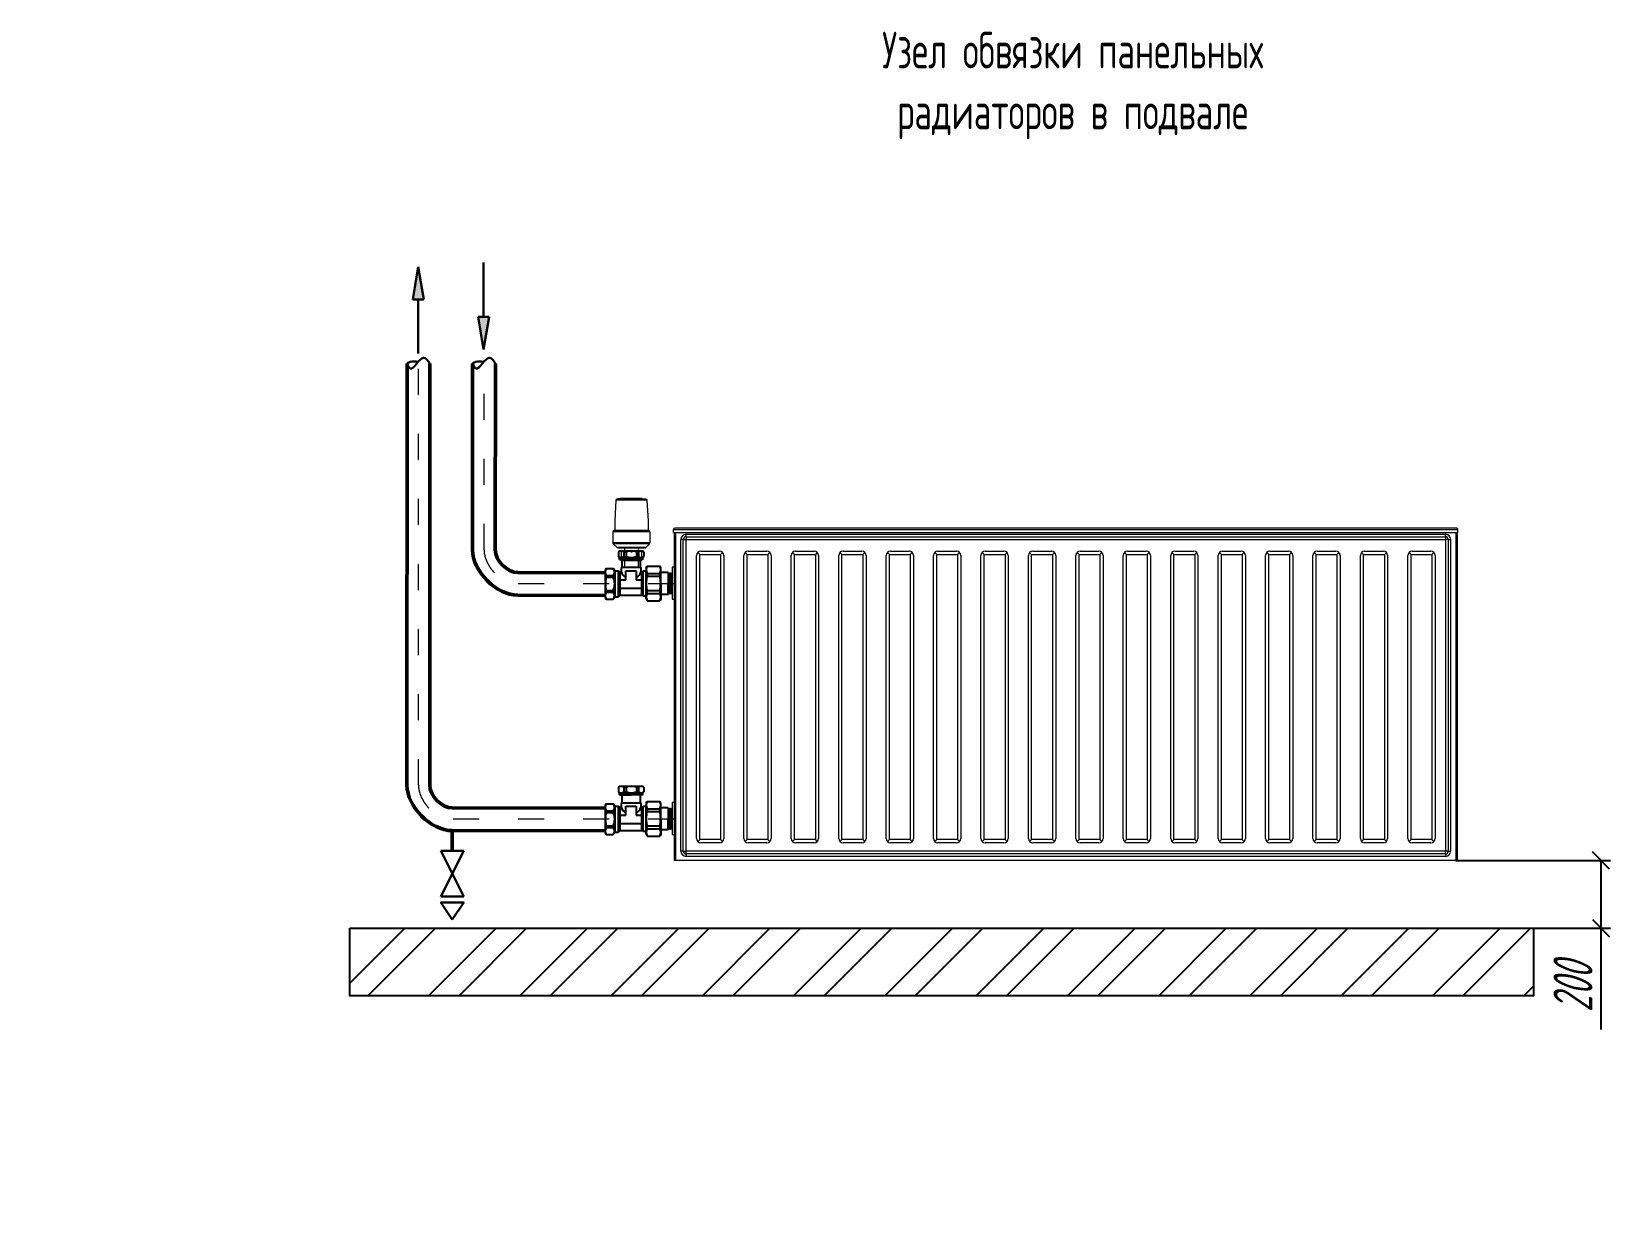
# Model space of a CAD drawing. Header units: millimetres. Extents: x -3929 to 624051, y 52832 to 514950.
# Drawn here: x 53028 to 64681, y 70353 to 79085 of the extents above; entities that cross this region are included whole.
import ezdxf

# ---------------------------------------------------------------- set-up
doc = ezdxf.new("R2010")
doc.units = ezdxf.units.MM
for name, pattern in [('ACAD_ISO03W100', [30, 12, -18]), ('K5LT32771', [0]), ('K5LT_THIN', [0])]:
    doc.linetypes.add(name, pattern=pattern)
for name, color, linetype in [('ECKCEN', 7, 'Continuous'), ('выноски2', 1, 'Continuous'), ('Отопление', 30, 'Continuous'), ('ПРИБОРЫ', 3, 'Continuous')]:
    doc.layers.add(name, color=color, linetype=linetype)
doc.layers.add('RC_A-WALL-PATT_GazBeton', color=252, linetype='Continuous', lineweight=9)
doc.styles.add('РАЗМЕРНЫЙ', font='simplex.shx', dxfattribs={"width": 0.6, "oblique": 15})
doc.styles.add('СТИЛЬ', font='simplex.shx', dxfattribs={"width": 0.65})
doc.dimstyles.new('Рабочий', dxfattribs={"dimscale": 700, "dimtxt": 0.41, "dimasz": 0.18, "dimexe": 0.1, "dimexo": 0, "dimgap": 0.09, "dimtad": 1, "dimdec": 0, "dimzin": 0, "dimdsep": 46, "dimtxsty": 'РАЗМЕРНЫЙ', "dimblk": 'OBLIQUE', "dimcen": 0.09, "dimclrd": 256, "dimclre": 256, "dimclrt": 256, "dimaunit": 1, "dimadec": 0, "dimazin": 0, "dimtfac": 1, "dimtdec": 0, "dimtofl": 0, "dimtmove": 0, "dimatfit": 2, "dimfxl": 1, "dimtolj": 1, "dimtzin": 0, "dimarcsym": 0})

# ---------------------------------------------------------------- blocks, each defined once
blk = doc.blocks.new('_Oblique')
at = {"color": 0, "linetype": 'ByBlock', "lineweight": -2}
blk.add_line((-0.5, -0.5), (0.5, 0.5), dxfattribs=at)
blk = doc.blocks.new('*D2984')
at = {"layer": 'Defpoints', "color": 0, "lineweight": 40, "transparency": 16777216}
for p in [(63541, 72966), (63541, 72466), (64611, 72466)]:
    blk.add_point(p, dxfattribs=at)
at = {"layer": 'ПРИБОРЫ', "color": 7, "lineweight": -2, "transparency": 16777216}
for p, q in [((63541, 72966), (64681, 72966)), ((64611, 72966), (64611, 72466)), ((63541, 72466), (64681, 72466)), ((64611, 72466), (64611, 71717))]:
    blk.add_line(p, q, dxfattribs=at)
at = {"layer": 'ПРИБОРЫ', "color": 7, "lineweight": -2, "transparency": 16777216, "xscale": 126, "yscale": 126, "zscale": 126}
for p, rotation in [((64611, 72966), 90), ((64611, 72466), 270)]:
    blk.add_blockref('_Oblique', p, dxfattribs=dict(at, rotation=rotation))
at = {"layer": 'ПРИБОРЫ', "color": 7, "transparency": 16777216, "insert": (64405, 72029), "char_height": 287, "attachment_point": 5, "rotation": 90, "style": 'РАЗМЕРНЫЙ'}
blk.add_mtext('\\A1;200', dxfattribs=at)
blk = doc.blocks.new('Стрелка')
at = {"linetype": 'ByBlock', "lineweight": -2}
blk.add_hatch(color=0, dxfattribs=at).paths.add_polyline_path([(-50, -300), (50, -300), (0, 0)])
at = {"color": 0, "linetype": 'ByBlock', "lineweight": -2}
for p, q in [((0, 0), (-50, -300)), ((50, -300), (0, 0)), ((-50, -300), (50, -300)), ((0, -300), (0, -800))]:
    blk.add_line(p, q, dxfattribs=at)
blk = doc.blocks.new('ТерГ')
at = {"color": 0, "linetype": 'Continuous', "lineweight": 0}
for p, q in [((35, -23.3), (36.4, -22.7)), ((36.4, -77.3), (36.4, -22.7)), ((52.5, -22.7), (36.4, -22.7)), ((52.5, -77.3), (52.5, -22.7)), ((53.5, -23.2), (52.5, -22.7)), ((53.5, -76.8), (53.5, -23.2)), ((54.7, -24.4), (53.5, -23.2)), ((10, -40), (0, -40)), ((10, -35.5), (10.7, -34.7)), ((10, -64.5), (10, -35.5)), ((23.1, -34.7), (12.2, -34.7)), ((24.5, -65.3), (24.5, -34.7)), ((28.8, -40), (24.5, -40)), ((28.8, -30.3), (29.4, -28.9)), ((28.8, -69.7), (28.8, -30.3)), ((29.4, -28.9), (35, -23.3)), ((29.4, -71.1), (29.4, -28.9)), ((35, -76.7), (35, -23.3)), ((54.7, -75.6), (54.7, -24.4)), ((54.8, -24.5), (54.7, -24.4)), ((54.8, -75.5), (54.8, -24.5)), ((68.8, -25.5), (54.8, -25.5)), ((99.3, -27), (68.8, -25.5)), ((99.3, -73), (99.3, -27)), ((100.7, -28.2), (99.3, -27)), ((100.7, -71.8), (100.7, -28.2)), ((101.8, -34), (100.7, -28.2)), ((101.8, -66), (101.8, -34)), ((10, -60), (0, -60)), ((10, -64.5), (10.7, -65.3)), ((12.2, -65.3), (23.1, -65.3)), ((28.8, -60), (24.5, -60)), ((28.8, -69.7), (29.4, -71.1)), ((101.8, -66), (100.7, -71.8)), ((29.4, -71.1), (35, -76.7)), ((35, -76.7), (36.4, -77.3)), ((52.5, -77.3), (36.4, -77.3)), ((53.5, -76.8), (52.5, -77.3)), ((54.7, -75.6), (53.5, -76.8)), ((54.8, -75.5), (54.7, -75.6)), ((68.8, -74.5), (54.8, -74.5)), ((99.3, -73), (68.8, -74.5)), ((100.7, -71.8), (99.3, -73))]:
    blk.add_line(p, q, dxfattribs=at)
for points, knots in [([(12.2, -34.7), (12, -34.7), (11.8, -34.7), (11.4, -34.7), (11.3, -34.7), (10.9, -34.7), (10.7, -34.7), (10.7, -34.7)], [0.01186206, 0.01186206, 0.01186206, 0.01186206, 0.013820214, 0.013820214, 0.015778368, 0.015778368, 0.019694675, 0.019694675, 0.019694675, 0.019694675]), ([(12.2, -49), (11.8, -47.9), (11.4, -46.8), (10.9, -44.6), (10.7, -43.5), (10.7, -42.1), (10.7, -41.8), (10.8, -41.2), (10.8, -40.9), (10.9, -40.1), (11, -39.5), (11.4, -37.8), (11.8, -36.8), (12.2, -35.7)], [0.00000024, 0.00000024, 0.00000024, 0.00000024, 0.00390898, 0.00390898, 0.00781772, 0.00781772, 0.0087949, 0.0087949, 0.00977209, 0.00977209, 0.01172646, 0.01172646, 0.01563519, 0.01563519, 0.01563519, 0.01563519]), ([(12.2, -34.7), (12.3, -34.7), (12.3, -34.7), (12.4, -34.8), (12.4, -34.9), (12.4, -35), (12.4, -35.1), (12.3, -35.4), (12.3, -35.5), (12.2, -35.7)], [0.000000211, 0.000000211, 0.000000211, 0.000000211, 0.000533225, 0.000533225, 0.001066239, 0.001066239, 0.001599253, 0.001599253, 0.002132267, 0.002132267, 0.002132267, 0.002132267]), ([(23.1, -35.7), (23, -35.5), (23, -35.4), (22.9, -35.1), (22.9, -35), (22.9, -34.9), (22.9, -34.8), (23, -34.7), (23, -34.7), (23.1, -34.7)], [0, 0, 0, 0, 0.00053894, 0.00053894, 0.00107788, 0.00107788, 0.00161682, 0.00161682, 0.002155761, 0.002155761, 0.002155761, 0.002155761]), ([(24.5, -39.1), (24.3, -38.5), (24.1, -37.9), (23.7, -36.8), (23.4, -36.2), (23.1, -35.7)], [0.028293495, 0.028293495, 0.028293495, 0.028293495, 0.030391742, 0.030391742, 0.032489988, 0.032489988, 0.032489988, 0.032489988]), ([(23.1, -49), (23.4, -48.4), (23.7, -47.9), (24.1, -46.7), (24.3, -46.2), (24.5, -45.6)], [0.016586525, 0.016586525, 0.016586525, 0.016586525, 0.018684059, 0.018684059, 0.020781593, 0.020781593, 0.020781593, 0.020781593]), ([(12.2, -64.3), (11.8, -63.2), (11.4, -62.2), (10.9, -59.9), (10.7, -58.8), (10.7, -57.4), (10.7, -57.1), (10.8, -56.5), (10.8, -56.2), (10.9, -55.4), (11, -54.8), (11.4, -53.2), (11.8, -52.1), (12.2, -51)], [0.00000024, 0.00000024, 0.00000024, 0.00000024, 0.00390898, 0.00390898, 0.00781772, 0.00781772, 0.0087949, 0.0087949, 0.00977209, 0.00977209, 0.01172646, 0.01172646, 0.01563519, 0.01563519, 0.01563519, 0.01563519]), ([(10.7, -65.3), (10.7, -65.3), (10.9, -65.3), (11.3, -65.3), (11.4, -65.3), (11.8, -65.3), (12, -65.3), (12.2, -65.3)], [0.036943231, 0.036943231, 0.036943231, 0.036943231, 0.040838182, 0.040838182, 0.042785658, 0.042785658, 0.044733133, 0.044733133, 0.044733133, 0.044733133]), ([(12.2, -49), (12.3, -49.1), (12.3, -49.3), (12.4, -49.6), (12.4, -49.8), (12.4, -50.2), (12.4, -50.4), (12.3, -50.7), (12.3, -50.9), (12.2, -51)], [0.000000243, 0.000000243, 0.000000243, 0.000000243, 0.000533257, 0.000533257, 0.001066271, 0.001066271, 0.001599284, 0.001599284, 0.002132298, 0.002132298, 0.002132298, 0.002132298]), ([(12.2, -64.3), (12.3, -64.5), (12.3, -64.6), (12.4, -64.9), (12.4, -65), (12.4, -65.1), (12.4, -65.2), (12.3, -65.3), (12.3, -65.3), (12.2, -65.3)], [0.000000421, 0.000000421, 0.000000421, 0.000000421, 0.000533436, 0.000533436, 0.00106645, 0.00106645, 0.001599464, 0.001599464, 0.002132478, 0.002132478, 0.002132478, 0.002132478]), ([(23.1, -51), (23, -50.9), (23, -50.7), (22.9, -50.4), (22.9, -50.2), (22.9, -49.8), (22.9, -49.6), (23, -49.3), (23, -49.1), (23.1, -49)], [0, 0, 0, 0, 0.00053894, 0.00053894, 0.00107788, 0.00107788, 0.00161682, 0.00161682, 0.002155761, 0.002155761, 0.002155761, 0.002155761]), ([(23.1, -65.3), (23, -65.3), (23, -65.3), (22.9, -65.2), (22.9, -65.1), (22.9, -65), (22.9, -64.9), (23, -64.6), (23, -64.5), (23.1, -64.3)], [0, 0, 0, 0, 0.00053894, 0.00053894, 0.00107788, 0.00107788, 0.00161682, 0.00161682, 0.002155761, 0.002155761, 0.002155761, 0.002155761]), ([(24.5, -54.4), (24.3, -53.8), (24.1, -53.3), (23.7, -52.1), (23.4, -51.6), (23.1, -51)], [0.028293495, 0.028293495, 0.028293495, 0.028293495, 0.030391742, 0.030391742, 0.032489988, 0.032489988, 0.032489988, 0.032489988]), ([(23.1, -64.3), (23.4, -63.8), (23.7, -63.2), (24.1, -62.1), (24.3, -61.5), (24.5, -60.9)], [0.016586525, 0.016586525, 0.016586525, 0.016586525, 0.018684059, 0.018684059, 0.020781593, 0.020781593, 0.020781593, 0.020781593]), ([(24.5, -65.3), (24.4, -65.3), (24.3, -65.3), (24.1, -65.3), (24, -65.3), (23.7, -65.3), (23.4, -65.3), (23.1, -65.3)], [0.026106184, 0.026106184, 0.026106184, 0.026106184, 0.027154617, 0.027154617, 0.028203049, 0.028203049, 0.030299915, 0.030299915, 0.030299915, 0.030299915])]:
    blk.add_open_spline(points, degree=3, knots=knots, dxfattribs=at)
blk.add_open_spline([(23.1, -34.7), (23.7, -34.7), (24.2, -34.7), (24.5, -34.7)], degree=3, dxfattribs=at)

msp = doc.modelspace()

# ---------------------------------------------------------------- hatches: boundary and pattern name
at = {"layer": 'RC_A-WALL-PATT_GazBeton', "lineweight": 25, "ltscale": 10}
h = msp.add_hatch(dxfattribs=at)
h.set_pattern_fill('ANSI32', scale=50)
h.set_pattern_definition([(45, (149912.17, 296583.27), (-336.7596, 336.7596), []), (45, (150136.7, 296583.27), (-336.7596, 336.7596), [])])
h.paths.add_polyline_path([(64112.613, 72466.066), (55377.586, 72466.066), (55377.586, 71967.195), (64112.613, 71967.195)])

# ---------------------------------------------------------------- linework, layer by layer
at = {"color": 7, "linetype": 'K5LT32771', "lineweight": 0}
for p, q in [((57765.835, 75386.066), (57765.835, 75410.066)), ((57765.835, 75410.066), (63555.835, 75410.066)), ((63546.835, 75419.066), (57774.835, 75419.066)), ((63555.835, 75386.066), (63555.835, 75410.066)), ((57765.835, 75386.066), (63555.835, 75386.066)), ((57771.835, 75386.066), (57771.835, 72966.066)), ((57780.835, 75386.066), (57780.835, 72966.066)), ((57819.835, 73035.066), (57819.835, 75335.066)), ((57837.835, 75335.066), (57819.835, 75335.066)), ((57837.835, 73035.066), (57837.835, 75335.066)), ((57837.835, 75335.066), (57858.835, 75335.066)), ((57858.835, 75356.066), (57858.835, 75374.066)), ((57858.835, 75374.066), (63462.835, 75374.066)), ((57858.835, 75356.066), (63462.835, 75356.066)), ((57858.835, 75356.066), (57858.835, 75335.066)), ((57858.835, 73035.066), (57858.835, 75335.066)), ((57858.835, 75335.066), (63462.835, 75335.066)), ((63462.835, 75356.066), (63462.835, 75374.066)), ((63462.835, 75356.066), (63462.835, 75335.066)), ((63483.835, 75335.066), (63462.835, 75335.066)), ((63462.835, 75335.066), (63462.835, 73035.066)), ((63483.835, 75335.066), (63483.835, 73035.066)), ((63483.835, 75335.066), (63501.835, 75335.066)), ((63501.835, 75335.066), (63501.835, 73035.066)), ((63540.835, 75386.066), (63540.835, 72966.066)), ((63549.835, 75386.066), (63549.835, 72966.066)), ((57780.835, 72966.066), (57771.835, 72966.066)), ((63540.835, 72966.066), (57780.835, 72966.066)), ((57837.835, 73035.066), (57819.835, 73035.066)), ((57837.835, 73035.066), (57858.835, 73035.066)), ((63462.835, 73035.066), (57858.835, 73035.066)), ((57858.835, 73014.066), (57858.835, 73035.066)), ((63462.835, 73014.066), (57858.835, 73014.066)), ((57858.835, 73014.066), (57858.835, 72996.066)), ((63462.835, 72996.066), (57858.835, 72996.066)), ((63483.835, 73035.066), (63462.835, 73035.066)), ((63462.835, 73014.066), (63462.835, 73035.066)), ((63462.835, 73014.066), (63462.835, 72996.066)), ((63483.835, 73035.066), (63501.835, 73035.066)), ((63549.835, 72966.066), (63540.835, 72966.066))]:
    msp.add_line(p, q, dxfattribs=at)
at = {"color": 7, "lineweight": 25}
for p, q in [((57368.654, 75200.135), (57359.525, 75210.643)), ((57359.76, 75244.085), (57359.76, 75210.177)), ((57359.842, 75210.588), (57360.6, 75210.588)), ((57360.262, 75244.524), (57367.628, 75252.174)), ((57367.313, 75252.201), (57539.054, 75252.201)), ((57367.945, 75187.118), (57454.228, 75187.118)), ((57368.729, 75187.118), (57368.729, 75200.447)), ((57368.729, 75200.447), (57537.627, 75200.447)), ((57536.437, 75187.118), (57368.729, 75187.118)), ((57384.084, 75186.995), (57384.084, 75130.123)), ((57399.304, 75210.588), (57418.012, 75210.588)), ((57399.989, 75244.536), (57399.989, 75211.259)), ((57399.989, 75244.1), (57418.416, 75244.1)), ((57417.867, 75244.1), (57417.867, 75210.643)), ((57492.345, 75210.588), (57508.495, 75210.588)), ((57492.466, 75244.1), (57508.552, 75244.1)), ((57492.466, 75244.1), (57492.466, 75210.643)), ((57508.495, 75243.92), (57508.495, 75210.588)), ((57521.683, 75130.123), (57521.683, 75186.519)), ((57536.299, 75200.383), (57546.648, 75210.535)), ((57536.675, 75200.135), (57536.675, 75186.571)), ((57546.414, 75244.524), (57539.048, 75252.174)), ((57546.719, 75244.153), (57546.719, 75210.461)), ((57546.719, 75210.588), (57546.742, 75210.588)), ((57269.416, 75120.418), (57262.71, 75108.802)), ((57262.71, 75108.802), (57262.71, 74907.458)), ((57269.416, 75120.418), (57320.79, 75120.418)), ((57269.416, 75070.446), (57320.79, 75070.446)), ((57269.416, 75070.446), (57320.79, 75070.446)), ((57269.416, 75070.446), (57269.416, 75057.867)), ((57269.416, 75057.867), (57320.79, 75057.867)), ((57269.416, 75057.867), (57320.79, 75057.867)), ((57336.278, 75104.93), (57320.79, 75120.418)), ((57320.79, 75070.446), (57320.79, 75057.867)), ((57336.278, 74911.33), (57336.278, 75104.93)), ((57336.278, 75104.93), (57359.512, 75104.93)), ((57336.278, 75104.93), (57359.512, 75104.93)), ((57359.512, 74911.33), (57359.512, 75104.93)), ((57378.868, 75095.909), (57368.585, 75095.909)), ((57370.031, 75095.442), (57370.031, 74925.35)), ((57378.868, 75129.79), (57378.868, 75095.909)), ((57379.322, 75130.123), (57526.206, 75130.123)), ((57413.336, 75038.965), (57413.336, 75103.306)), ((57413.336, 75103.306), (57491.431, 75103.306)), ((57491.431, 75103.306), (57491.431, 75038.492)), ((57526.134, 75129.701), (57526.134, 75095.827)), ((57533.357, 75095.909), (57526.134, 75095.909)), ((57531.42, 74925.35), (57531.42, 75095.909)), ((57541.129, 75103.427), (57561.481, 75103.427)), ((57541.129, 74917.379), (57541.129, 75103.268)), ((57561.481, 75103.427), (57561.481, 74917.379)), ((57563.201, 75125.706), (57571.026, 75139.258)), ((57563.201, 75125.706), (57563.201, 75011.482)), ((57571.026, 75139.258), (57664.911, 75139.258)), ((57571.026, 75085.464), (57664.911, 75085.464)), ((57571.026, 75085.464), (57571.026, 75064.714)), ((57571.026, 75064.714), (57664.911, 75064.714)), ((57671.617, 75127.642), (57664.911, 75139.258)), ((57664.911, 75064.714), (57664.911, 75085.464)), ((57671.617, 75011.482), (57671.617, 75127.642)), ((57726.6, 75092.794), (57671.617, 75092.794)), ((57726.6, 75092.794), (57726.6, 75011.482)), ((57269.416, 74958.393), (57320.79, 74958.393)), ((57269.416, 74958.393), (57269.416, 74945.814)), ((57269.416, 74945.814), (57320.79, 74945.814)), ((57320.79, 74958.393), (57320.79, 74945.814)), ((57368.372, 75038.965), (57413.336, 75038.965)), ((57370.265, 74976.989), (57531.663, 74976.989)), ((57491.431, 75038.492), (57532.136, 75038.492)), ((57563.201, 74897.258), (57563.201, 75011.482)), ((57571.026, 74958.251), (57664.911, 74958.251)), ((57571.026, 74937.501), (57571.026, 74958.251)), ((57571.026, 74937.501), (57664.911, 74937.501)), ((57664.911, 74958.251), (57664.911, 74937.501)), ((57671.617, 75011.482), (57671.617, 74895.322)), ((57726.6, 74930.17), (57671.617, 74930.17)), ((57726.6, 74930.17), (57726.6, 75011.482)), ((57262.71, 74907.458), (57269.416, 74895.842)), ((57269.416, 74895.842), (57320.79, 74895.842)), ((57336.278, 74911.33), (57320.79, 74895.842)), ((57336.278, 74911.33), (57359.512, 74911.33)), ((57370.031, 74925.35), (57531.42, 74925.35)), ((57561.481, 74917.379), (57541.129, 74917.379)), ((57563.201, 74897.258), (57571.026, 74883.706)), ((57571.026, 74883.706), (57664.911, 74883.706)), ((57671.617, 74895.322), (57664.911, 74883.706)), ((57368.653, 73462.623), (57359.524, 73473.131)), ((57359.759, 73506.573), (57359.759, 73472.665)), ((57359.841, 73473.076), (57360.599, 73473.076)), ((57360.261, 73507.011), (57367.627, 73514.662)), ((57367.312, 73514.689), (57539.053, 73514.689)), ((57367.944, 73449.606), (57454.226, 73449.606)), ((57368.728, 73449.606), (57368.728, 73462.934)), ((57368.728, 73462.934), (57537.626, 73462.934)), ((57536.436, 73449.606), (57368.728, 73449.606)), ((57384.082, 73449.482), (57384.082, 73392.611)), ((57399.303, 73473.076), (57418.011, 73473.076)), ((57399.987, 73507.023), (57399.987, 73473.746)), ((57399.987, 73506.587), (57418.415, 73506.587)), ((57417.866, 73506.587), (57417.866, 73473.13)), ((57492.344, 73473.076), (57508.494, 73473.076)), ((57492.464, 73506.587), (57508.551, 73506.587)), ((57492.464, 73506.587), (57492.464, 73473.13)), ((57508.494, 73506.407), (57508.494, 73473.076)), ((57521.682, 73392.611), (57521.682, 73449.006)), ((57536.298, 73462.87), (57546.647, 73473.023)), ((57536.674, 73462.622), (57536.674, 73449.059)), ((57546.413, 73507.011), (57539.047, 73514.662)), ((57546.718, 73506.64), (57546.718, 73472.949)), ((57546.718, 73473.076), (57546.741, 73473.076)), ((57269.415, 73382.906), (57262.709, 73371.29)), ((57262.709, 73371.29), (57262.709, 73169.946)), ((57269.415, 73382.906), (57320.789, 73382.906)), ((57269.415, 73332.934), (57320.789, 73332.934)), ((57269.415, 73332.934), (57320.789, 73332.934)), ((57269.415, 73332.934), (57269.415, 73320.354)), ((57269.415, 73320.354), (57320.789, 73320.354)), ((57269.415, 73320.354), (57320.789, 73320.354)), ((57336.277, 73367.418), (57320.789, 73382.906)), ((57320.789, 73332.934), (57320.789, 73320.354)), ((57336.277, 73173.818), (57336.277, 73367.418)), ((57336.277, 73367.418), (57359.511, 73367.418)), ((57336.277, 73367.418), (57359.511, 73367.418)), ((57359.511, 73173.818), (57359.511, 73367.418)), ((57368.371, 73301.452), (57413.335, 73301.452)), ((57378.867, 73358.396), (57368.584, 73358.396)), ((57370.03, 73357.93), (57370.03, 73187.838)), ((57378.867, 73392.278), (57378.867, 73358.396)), ((57379.321, 73392.611), (57526.205, 73392.611)), ((57413.335, 73301.452), (57413.335, 73365.794)), ((57413.335, 73365.794), (57491.43, 73365.794)), ((57491.43, 73365.794), (57491.43, 73300.979)), ((57491.43, 73300.979), (57532.135, 73300.979)), ((57526.133, 73392.189), (57526.133, 73358.315)), ((57533.356, 73358.396), (57526.133, 73358.396)), ((57531.419, 73187.838), (57531.419, 73358.396)), ((57541.128, 73365.915), (57561.48, 73365.915)), ((57541.128, 73179.866), (57541.128, 73365.756)), ((57561.48, 73365.915), (57561.48, 73179.866)), ((57563.2, 73388.194), (57571.025, 73401.746)), ((57563.2, 73388.194), (57563.2, 73273.97)), ((57571.025, 73401.746), (57664.91, 73401.746)), ((57571.025, 73347.952), (57664.91, 73347.952)), ((57571.025, 73347.952), (57571.025, 73327.201)), ((57571.025, 73327.201), (57664.91, 73327.201)), ((57671.616, 73390.13), (57664.91, 73401.746)), ((57664.91, 73327.201), (57664.91, 73347.952)), ((57671.616, 73273.97), (57671.616, 73390.13)), ((57726.599, 73355.282), (57671.616, 73355.282)), ((57726.599, 73355.282), (57726.599, 73273.97)), ((57269.415, 73220.881), (57320.789, 73220.881)), ((57269.415, 73220.881), (57269.415, 73208.302)), ((57269.415, 73208.302), (57320.789, 73208.302)), ((57320.789, 73220.881), (57320.789, 73208.302)), ((57370.03, 73187.838), (57531.419, 73187.838)), ((57370.264, 73239.477), (57531.661, 73239.477)), ((57563.2, 73159.746), (57563.2, 73273.97)), ((57571.025, 73220.739), (57664.91, 73220.739)), ((57571.025, 73199.988), (57571.025, 73220.739)), ((57571.025, 73199.988), (57664.91, 73199.988)), ((57664.91, 73220.739), (57664.91, 73199.988)), ((57671.616, 73273.97), (57671.616, 73157.81)), ((57726.599, 73192.658), (57671.616, 73192.658)), ((57726.599, 73192.658), (57726.599, 73273.97)), ((57262.709, 73169.946), (57269.415, 73158.33)), ((57269.415, 73158.33), (57320.789, 73158.33)), ((57336.277, 73173.818), (57320.789, 73158.33)), ((57336.277, 73173.818), (57359.511, 73173.818)), ((57561.48, 73179.866), (57541.128, 73179.866)), ((57563.2, 73159.746), (57571.025, 73146.194)), ((57571.025, 73146.194), (57664.91, 73146.194)), ((57671.616, 73157.81), (57664.91, 73146.194))]:
    msp.add_line(p, q, dxfattribs=at)
at = {"color": 7, "linetype": 'K5LT_THIN', "lineweight": 0}
for p, q in [((57935.521, 73127.791), (57935.521, 75217.985)), ((57944.797, 75240.379), (57959.466, 75225.71)), ((57959.466, 75225.71), (58112.954, 75225.71)), ((57959.466, 73120.066), (57959.466, 75225.71)), ((57967.191, 75249.655), (58105.229, 75249.655)), ((58127.623, 75240.379), (58112.954, 75225.71)), ((58112.954, 75225.71), (58112.954, 73120.066)), ((58136.899, 75217.985), (58136.899, 73127.791)), ((58285.521, 73127.791), (58285.521, 75217.985)), ((58294.797, 75240.379), (58309.466, 75225.71)), ((58309.466, 75225.71), (58462.954, 75225.71)), ((58309.466, 73120.066), (58309.466, 75225.71)), ((58317.191, 75249.655), (58455.229, 75249.655)), ((58477.623, 75240.379), (58462.954, 75225.71)), ((58462.954, 75225.71), (58462.954, 73120.066)), ((58486.899, 75217.985), (58486.899, 73127.791)), ((58635.521, 73127.791), (58635.521, 75217.985)), ((58644.797, 75240.379), (58659.466, 75225.71)), ((58659.466, 75225.71), (58812.954, 75225.71)), ((58659.466, 73120.066), (58659.466, 75225.71)), ((58667.191, 75249.655), (58805.229, 75249.655)), ((58827.623, 75240.379), (58812.954, 75225.71)), ((58812.954, 75225.71), (58812.954, 73120.066)), ((58836.899, 75217.985), (58836.899, 73127.791)), ((58985.521, 73127.791), (58985.521, 75217.985)), ((58994.797, 75240.379), (59009.466, 75225.71)), ((59009.466, 75225.71), (59162.954, 75225.71)), ((59009.466, 73120.066), (59009.466, 75225.71)), ((59017.191, 75249.655), (59155.229, 75249.655)), ((59177.623, 75240.379), (59162.954, 75225.71)), ((59162.954, 75225.71), (59162.954, 73120.066)), ((59186.899, 75217.985), (59186.899, 73127.791)), ((59335.521, 73127.791), (59335.521, 75217.985)), ((59344.797, 75240.379), (59359.466, 75225.71)), ((59359.466, 75225.71), (59512.954, 75225.71)), ((59359.466, 73120.066), (59359.466, 75225.71)), ((59367.191, 75249.655), (59505.229, 75249.655)), ((59527.623, 75240.379), (59512.954, 75225.71)), ((59512.954, 75225.71), (59512.954, 73120.066)), ((59536.899, 75217.985), (59536.899, 73127.791)), ((59685.521, 73127.791), (59685.521, 75217.985)), ((59694.797, 75240.379), (59709.466, 75225.71)), ((59709.466, 75225.71), (59862.954, 75225.71)), ((59709.466, 73120.066), (59709.466, 75225.71)), ((59717.191, 75249.655), (59855.229, 75249.655)), ((59877.623, 75240.379), (59862.954, 75225.71)), ((59862.954, 75225.71), (59862.954, 73120.066)), ((59886.899, 75217.985), (59886.899, 73127.791)), ((60035.521, 73127.791), (60035.521, 75217.985)), ((60044.797, 75240.379), (60059.466, 75225.71)), ((60059.466, 75225.71), (60212.954, 75225.71)), ((60059.466, 73120.066), (60059.466, 75225.71)), ((60067.191, 75249.655), (60205.229, 75249.655)), ((60227.623, 75240.379), (60212.954, 75225.71)), ((60212.954, 75225.71), (60212.954, 73120.066)), ((60236.899, 75217.985), (60236.899, 73127.791)), ((60385.521, 73127.791), (60385.521, 75217.985)), ((60394.797, 75240.379), (60409.466, 75225.71)), ((60409.466, 75225.71), (60562.954, 75225.71)), ((60409.466, 73120.066), (60409.466, 75225.71)), ((60417.191, 75249.655), (60555.229, 75249.655)), ((60577.623, 75240.379), (60562.954, 75225.71)), ((60562.954, 75225.71), (60562.954, 73120.066)), ((60586.899, 75217.985), (60586.899, 73127.791)), ((60735.521, 73127.791), (60735.521, 75217.985)), ((60744.797, 75240.379), (60759.466, 75225.71)), ((60759.466, 75225.71), (60912.954, 75225.71)), ((60759.466, 73120.066), (60759.466, 75225.71)), ((60767.191, 75249.655), (60905.229, 75249.655)), ((60927.623, 75240.379), (60912.954, 75225.71)), ((60912.954, 75225.71), (60912.954, 73120.066)), ((60936.899, 75217.985), (60936.899, 73127.791)), ((61085.521, 73127.791), (61085.521, 75217.985)), ((61094.797, 75240.379), (61109.466, 75225.71)), ((61109.466, 75225.71), (61262.954, 75225.71)), ((61109.466, 73120.066), (61109.466, 75225.71)), ((61117.191, 75249.655), (61255.229, 75249.655)), ((61277.623, 75240.379), (61262.954, 75225.71)), ((61262.954, 75225.71), (61262.954, 73120.066)), ((61286.899, 75217.985), (61286.899, 73127.791)), ((61435.521, 73127.791), (61435.521, 75217.985)), ((61444.797, 75240.379), (61459.466, 75225.71)), ((61459.466, 75225.71), (61612.954, 75225.71)), ((61459.466, 73120.066), (61459.466, 75225.71)), ((61467.191, 75249.655), (61605.229, 75249.655)), ((61627.623, 75240.379), (61612.954, 75225.71)), ((61612.954, 75225.71), (61612.954, 73120.066)), ((61636.899, 75217.985), (61636.899, 73127.791)), ((61785.521, 73127.791), (61785.521, 75217.985)), ((61794.797, 75240.379), (61809.466, 75225.71)), ((61809.466, 75225.71), (61962.954, 75225.71)), ((61809.466, 73120.066), (61809.466, 75225.71)), ((61817.191, 75249.655), (61955.229, 75249.655)), ((61977.623, 75240.379), (61962.954, 75225.71)), ((61962.954, 75225.71), (61962.954, 73120.066)), ((61986.899, 75217.985), (61986.899, 73127.791)), ((62135.521, 73127.791), (62135.521, 75217.985)), ((62144.797, 75240.379), (62159.466, 75225.71)), ((62159.466, 75225.71), (62312.954, 75225.71)), ((62159.466, 73120.066), (62159.466, 75225.71)), ((62167.191, 75249.655), (62305.229, 75249.655)), ((62327.623, 75240.379), (62312.954, 75225.71)), ((62312.954, 75225.71), (62312.954, 73120.066)), ((62336.899, 75217.985), (62336.899, 73127.791)), ((62485.521, 73127.791), (62485.521, 75217.985)), ((62494.797, 75240.379), (62509.466, 75225.71)), ((62509.466, 75225.71), (62662.954, 75225.71)), ((62509.466, 73120.066), (62509.466, 75225.71)), ((62517.191, 75249.655), (62655.229, 75249.655)), ((62677.623, 75240.379), (62662.954, 75225.71)), ((62662.954, 75225.71), (62662.954, 73120.066)), ((62686.899, 75217.985), (62686.899, 73127.791)), ((62835.521, 73127.791), (62835.521, 75217.985)), ((62844.797, 75240.379), (62859.466, 75225.71)), ((62859.466, 75225.71), (63012.954, 75225.71)), ((62859.466, 73120.066), (62859.466, 75225.71)), ((62867.191, 75249.655), (63005.229, 75249.655)), ((63027.623, 75240.379), (63012.954, 75225.71)), ((63012.954, 75225.71), (63012.954, 73120.066)), ((63036.899, 75217.985), (63036.899, 73127.791)), ((63185.521, 73127.791), (63185.521, 75217.985)), ((63194.797, 75240.379), (63209.466, 75225.71)), ((63209.466, 75225.71), (63362.954, 75225.71)), ((63209.466, 73120.066), (63209.466, 75225.71)), ((63217.191, 75249.655), (63355.229, 75249.655)), ((63377.623, 75240.379), (63362.954, 75225.71)), ((63362.954, 75225.71), (63362.954, 73120.066)), ((63386.899, 75217.985), (63386.899, 73127.791)), ((57944.797, 73105.397), (57959.466, 73120.066)), ((58112.954, 73120.066), (57959.466, 73120.066)), ((58105.229, 73096.121), (57967.191, 73096.121)), ((58127.623, 73105.397), (58112.954, 73120.066)), ((58294.797, 73105.397), (58309.466, 73120.066)), ((58462.954, 73120.066), (58309.466, 73120.066)), ((58455.229, 73096.121), (58317.191, 73096.121)), ((58477.623, 73105.397), (58462.954, 73120.066)), ((58644.797, 73105.397), (58659.466, 73120.066)), ((58812.954, 73120.066), (58659.466, 73120.066)), ((58805.229, 73096.121), (58667.191, 73096.121)), ((58827.623, 73105.397), (58812.954, 73120.066)), ((58994.797, 73105.397), (59009.466, 73120.066)), ((59162.954, 73120.066), (59009.466, 73120.066)), ((59155.229, 73096.121), (59017.191, 73096.121)), ((59177.623, 73105.397), (59162.954, 73120.066)), ((59344.797, 73105.397), (59359.466, 73120.066)), ((59512.954, 73120.066), (59359.466, 73120.066)), ((59505.229, 73096.121), (59367.191, 73096.121)), ((59527.623, 73105.397), (59512.954, 73120.066)), ((59694.797, 73105.397), (59709.466, 73120.066)), ((59862.954, 73120.066), (59709.466, 73120.066)), ((59855.229, 73096.121), (59717.191, 73096.121)), ((59877.623, 73105.397), (59862.954, 73120.066)), ((60044.797, 73105.397), (60059.466, 73120.066)), ((60212.954, 73120.066), (60059.466, 73120.066)), ((60205.229, 73096.121), (60067.191, 73096.121)), ((60227.623, 73105.397), (60212.954, 73120.066)), ((60394.797, 73105.397), (60409.466, 73120.066)), ((60562.954, 73120.066), (60409.466, 73120.066)), ((60555.229, 73096.121), (60417.191, 73096.121)), ((60577.623, 73105.397), (60562.954, 73120.066)), ((60744.797, 73105.397), (60759.466, 73120.066)), ((60912.954, 73120.066), (60759.466, 73120.066)), ((60905.229, 73096.121), (60767.191, 73096.121)), ((60927.623, 73105.397), (60912.954, 73120.066)), ((61094.797, 73105.397), (61109.466, 73120.066)), ((61262.954, 73120.066), (61109.466, 73120.066)), ((61255.229, 73096.121), (61117.191, 73096.121)), ((61277.623, 73105.397), (61262.954, 73120.066)), ((61444.797, 73105.397), (61459.466, 73120.066)), ((61612.954, 73120.066), (61459.466, 73120.066)), ((61605.229, 73096.121), (61467.191, 73096.121)), ((61627.623, 73105.397), (61612.954, 73120.066)), ((61794.797, 73105.397), (61809.466, 73120.066)), ((61962.954, 73120.066), (61809.466, 73120.066)), ((61955.229, 73096.121), (61817.191, 73096.121)), ((61977.623, 73105.397), (61962.954, 73120.066)), ((62144.797, 73105.397), (62159.466, 73120.066)), ((62312.954, 73120.066), (62159.466, 73120.066)), ((62305.229, 73096.121), (62167.191, 73096.121)), ((62327.623, 73105.397), (62312.954, 73120.066)), ((62494.797, 73105.397), (62509.466, 73120.066)), ((62662.954, 73120.066), (62509.466, 73120.066)), ((62655.229, 73096.121), (62517.191, 73096.121)), ((62677.623, 73105.397), (62662.954, 73120.066)), ((62844.797, 73105.397), (62859.466, 73120.066)), ((63012.954, 73120.066), (62859.466, 73120.066)), ((63005.229, 73096.121), (62867.191, 73096.121)), ((63027.623, 73105.397), (63012.954, 73120.066)), ((63194.797, 73105.397), (63209.466, 73120.066)), ((63362.954, 73120.066), (63209.466, 73120.066)), ((63355.229, 73096.121), (63217.191, 73096.121)), ((63377.623, 73105.397), (63362.954, 73120.066))]:
    msp.add_line(p, q, dxfattribs=at)
at = {"color": 7, "lineweight": 0}
for p, q in [((57731.405, 75090.54), (57727.082, 75083.053)), ((57727.082, 75083.053), (57731.405, 74932.425)), ((57731.405, 75090.54), (57735.85, 74940.123)), ((57735.85, 75082.842), (57731.405, 75090.54)), ((57740.173, 75090.329), (57735.85, 75082.842)), ((57735.85, 75082.842), (57740.173, 74932.636)), ((57740.173, 75090.329), (57744.617, 74940.335)), ((57744.617, 75082.63), (57740.173, 75090.329)), ((57748.921, 75090.084), (57744.617, 75082.63)), ((57744.617, 75082.63), (57748.921, 74932.881)), ((57748.921, 75090.084), (57753.366, 74940.58)), ((57753.366, 75082.385), (57748.921, 75090.084)), ((57754.557, 75084.448), (57753.366, 75082.385)), ((57753.366, 75082.385), (57756.665, 74940.625)), ((57754.557, 75084.448), (57756.665, 75082.34)), ((57756.665, 75011.482), (57756.665, 75082.34)), ((57731.405, 74932.425), (57727.082, 74939.912)), ((57735.85, 74940.123), (57731.405, 74932.425)), ((57740.173, 74932.636), (57735.85, 74940.123)), ((57744.617, 74940.335), (57740.173, 74932.636)), ((57748.921, 74932.881), (57744.617, 74940.335)), ((57753.366, 74940.58), (57748.921, 74932.881)), ((57754.557, 74938.517), (57753.366, 74940.58)), ((57754.557, 74938.517), (57756.665, 74940.625)), ((57756.665, 75011.482), (57756.665, 74940.625)), ((57731.405, 73353.028), (57727.082, 73345.541)), ((57727.082, 73345.541), (57731.405, 73194.912)), ((57731.405, 73353.028), (57735.85, 73202.611)), ((57735.85, 73345.329), (57731.405, 73353.028)), ((57740.173, 73352.817), (57735.85, 73345.329)), ((57735.85, 73345.329), (57740.173, 73195.124)), ((57740.173, 73352.817), (57744.617, 73202.822)), ((57744.617, 73345.118), (57740.173, 73352.817)), ((57748.921, 73352.572), (57744.617, 73345.118)), ((57744.617, 73345.118), (57748.921, 73195.369)), ((57748.921, 73352.572), (57753.366, 73203.067)), ((57753.366, 73344.873), (57748.921, 73352.572)), ((57754.557, 73346.936), (57753.366, 73344.873)), ((57753.366, 73344.873), (57756.665, 73203.113)), ((57754.557, 73346.936), (57756.665, 73344.828)), ((57756.665, 73273.97), (57756.665, 73344.828)), ((57731.405, 73194.912), (57727.082, 73202.4)), ((57735.85, 73202.611), (57731.405, 73194.912)), ((57740.173, 73195.124), (57735.85, 73202.611)), ((57744.617, 73202.822), (57740.173, 73195.124)), ((57748.921, 73195.369), (57744.617, 73202.822)), ((57753.366, 73203.067), (57748.921, 73195.369)), ((57754.557, 73201.004), (57753.366, 73203.067)), ((57754.557, 73201.004), (57756.665, 73203.113)), ((57756.665, 73273.97), (57756.665, 73203.113))]:
    msp.add_line(p, q, dxfattribs=at)
at = {"color": 7, "linetype": 'Continuous', "lineweight": 0}
for p, q in [((57771.835, 75130.451), (57756.665, 75130.451)), ((57756.665, 75130.451), (57756.665, 74895.155)), ((57756.665, 75130.451), (57756.665, 74895.155)), ((57756.665, 74895.155), (57773.431, 74895.155)), ((57771.835, 73392.938), (57756.665, 73392.938)), ((57756.665, 73392.938), (57756.665, 73157.642)), ((57756.665, 73392.938), (57756.665, 73157.642)), ((57756.665, 73157.642), (57773.431, 73157.642))]:
    msp.add_line(p, q, dxfattribs=at)
at = {"color": 7, "linetype": 'K5LT32771', "lineweight": 0}
for centre, radius, start, end in [((57774.835, 75410.066), 9, 90, 180), ((57774.835, 75410.066), 9, 90, 180), ((63546.835, 75410.066), 9, 0, 90), ((63546.835, 75410.066), 9, 0, 90), ((57858.835, 75335.066), 39, 90, 180), ((57858.835, 75335.066), 21, 90, 180), ((63462.835, 75335.066), 39, 0, 90), ((63462.835, 75335.066), 21, 0, 90), ((57858.835, 73035.066), 39, 180, 270), ((57858.835, 73035.066), 21, 180, 270), ((63462.835, 73035.066), 21, 270, 0), ((63462.835, 73035.066), 39, 270, 0)]:
    msp.add_arc(centre, radius, start, end, dxfattribs=at)
at = {"color": 7, "lineweight": 25}
for centre, radius, start, end in [((57379.952, 75220.606), 31.048, 51.2819033, 128.7180967), ((57379.952, 75234.867), 31.048, 231.2819033, 308.7180967), ((57455.178, 75309.233), 105.414, 249.2712051, 290.6914578), ((57455.267, 75158.005), 93.65, 67.0067012, 113.4230022), ((57527.436, 75233.517), 30.004, 229.3197499, 308.4708324), ((57527.518, 75224.771), 27.169, 44.9542998, 134.6247448), ((57312.581, 75095.432), 49.875, 149.9355747, 210.0644253), ((57450.492, 75008.13), 187.782, 164.6411144, 195.3588856), ((57299.726, 75095.432), 32.68, 310.1316151, 49.8683849), ((57220.118, 75008.13), 112.288, 333.7084447, 26.2915553), ((57371.023, 75107.682), 11.822, 195.0380323, 267.0048791), ((57452.668, 75124.354), 78.457, 200.7213466, 239.9125626), ((57452.668, 75124.354), 78.457, 299.6087978, 337.4891148), ((57530.101, 75107.13), 11.684, 286.1786813, 340.7870877), ((57617.205, 75112.361), 53.442, 149.7816482, 210.2183518), ((57770.727, 75011.482), 206.674, 165.0746151, 180), ((57616.843, 75112.361), 55.082, 330.7704479, 29.2295521), ((57457.009, 75011.482), 214.608, 0, 14.3615116), ((57312.581, 74920.828), 49.875, 149.9355747, 210.0644253), ((57299.726, 74920.828), 32.68, 310.1316151, 49.8683849), ((57617.205, 74910.604), 53.442, 149.7816482, 210.2183518), ((57770.727, 75011.482), 206.674, 180, 194.9253849), ((57457.009, 75011.482), 214.608, 345.6384884, 0), ((57616.843, 74910.604), 55.082, 330.7704479, 29.2295521), ((57373.589, 74912.271), 13.6, 107.0528366, 183.5331792), ((57530.101, 74913.692), 11.684, 19.2129123, 86.5495919), ((57379.951, 73483.094), 31.048, 51.2819033, 128.7180967), ((57379.951, 73497.355), 31.048, 231.2819033, 308.7180967), ((57455.177, 73571.721), 105.414, 249.2712051, 290.6914578), ((57455.266, 73420.493), 93.65, 67.0067012, 113.4230022), ((57527.435, 73496.005), 30.004, 229.3197499, 308.4708324), ((57527.517, 73487.259), 27.169, 44.9542998, 134.6247448), ((57312.58, 73357.92), 49.875, 149.9355747, 210.0644253), ((57450.491, 73270.618), 187.782, 164.6411144, 195.3588856), ((57299.725, 73357.92), 32.68, 310.1316151, 49.8683849), ((57220.117, 73270.618), 112.288, 333.7084447, 26.2915553), ((57371.021, 73370.169), 11.822, 195.0380323, 267.0048791), ((57452.667, 73386.841), 78.457, 200.7213466, 239.9125626), ((57452.667, 73386.841), 78.457, 299.6087978, 337.4891148), ((57530.1, 73369.617), 11.684, 286.1786813, 340.7870877), ((57617.204, 73374.849), 53.442, 149.7816482, 210.2183518), ((57770.726, 73273.97), 206.674, 165.0746151, 180), ((57616.842, 73374.849), 55.082, 330.7704479, 29.2295521), ((57457.008, 73273.97), 214.608, 0, 14.3615116), ((57312.58, 73183.316), 49.875, 149.9355747, 210.0644253), ((57299.725, 73183.316), 32.68, 310.1316151, 49.8683849), ((57373.588, 73174.758), 13.6, 107.0528366, 183.5331792), ((57530.1, 73176.179), 11.684, 19.2129123, 86.5495919), ((57617.204, 73173.091), 53.442, 149.7816482, 210.2183518), ((57770.726, 73273.97), 206.674, 180, 194.9253849), ((57457.008, 73273.97), 214.608, 345.6384884, 0), ((57616.842, 73173.091), 55.082, 330.7704479, 29.2295521)]:
    msp.add_arc(centre, radius, start, end, dxfattribs=at)
at = {"color": 7, "linetype": 'K5LT_THIN', "lineweight": 0}
for centre, start, end in [((57967.191, 75217.985), 90, 180), ((58105.229, 75217.985), 0, 90), ((58317.191, 75217.985), 90, 180), ((58455.229, 75217.985), 0, 90), ((58667.191, 75217.985), 90, 180), ((58805.229, 75217.985), 0, 90), ((59017.191, 75217.985), 90, 180), ((59155.229, 75217.985), 0, 90), ((59367.191, 75217.985), 90, 180), ((59505.229, 75217.985), 0, 90), ((59717.191, 75217.985), 90, 180), ((59855.229, 75217.985), 0, 90), ((60067.191, 75217.985), 90, 180), ((60205.229, 75217.985), 0, 90), ((60417.191, 75217.985), 90, 180), ((60555.229, 75217.985), 0, 90), ((60767.191, 75217.985), 90, 180), ((60905.229, 75217.985), 0, 90), ((61117.191, 75217.985), 90, 180), ((61255.229, 75217.985), 0, 90), ((61467.191, 75217.985), 90, 180), ((61605.229, 75217.985), 0, 90), ((61817.191, 75217.985), 90, 180), ((61955.229, 75217.985), 0, 90), ((62167.191, 75217.985), 90, 180), ((62305.229, 75217.985), 0, 90), ((62517.191, 75217.985), 90, 180), ((62655.229, 75217.985), 0, 90), ((62867.191, 75217.985), 90, 180), ((63005.229, 75217.985), 0, 90), ((63217.191, 75217.985), 90, 180), ((63355.229, 75217.985), 0, 90), ((57967.191, 73127.791), 180, 270), ((58105.229, 73127.791), 270, 0), ((58317.191, 73127.791), 180, 270), ((58455.229, 73127.791), 270, 0), ((58667.191, 73127.791), 180, 270), ((58805.229, 73127.791), 270, 0), ((59017.191, 73127.791), 180, 270), ((59155.229, 73127.791), 270, 0), ((59367.191, 73127.791), 180, 270), ((59505.229, 73127.791), 270, 0), ((59717.191, 73127.791), 180, 270), ((59855.229, 73127.791), 270, 0), ((60067.191, 73127.791), 180, 270), ((60205.229, 73127.791), 270, 0), ((60417.191, 73127.791), 180, 270), ((60555.229, 73127.791), 270, 0), ((60767.191, 73127.791), 180, 270), ((60905.229, 73127.791), 270, 0), ((61117.191, 73127.791), 180, 270), ((61255.229, 73127.791), 270, 0), ((61467.191, 73127.791), 180, 270), ((61605.229, 73127.791), 270, 0), ((61817.191, 73127.791), 180, 270), ((61955.229, 73127.791), 270, 0), ((62167.191, 73127.791), 180, 270), ((62305.229, 73127.791), 270, 0), ((62517.191, 73127.791), 180, 270), ((62655.229, 73127.791), 270, 0), ((62867.191, 73127.791), 180, 270), ((63005.229, 73127.791), 270, 0), ((63217.191, 73127.791), 180, 270), ((63355.229, 73127.791), 270, 0)]:
    msp.add_arc(centre, 31.67, start, end, dxfattribs=at)
at = {"layer": 'ECKCEN', "lineweight": 30, "ltscale": 20}
for p, q in [((56048.99, 73036.327), (56217.74, 72698.827)), ((56217.74, 73036.327), (56048.99, 72698.827)), ((56048.99, 73036.327), (56217.74, 73036.327)), ((56048.99, 72698.827), (56217.74, 72698.827))]:
    msp.add_line(p, q, dxfattribs=at)
msp.add_lwpolyline([(56133.365, 72530.077), (56217.74, 72656.64), (56048.99, 72656.64), (56133.365, 72530.077)], dxfattribs=at)
at = {"layer": 'RC_A-WALL-PATT_GazBeton', "color": 7, "lineweight": 25, "ltscale": 10}
msp.add_lwpolyline([(55377.586, 72466.066), (64112.613, 72466.066), (64112.613, 71967.195), (55377.586, 71967.195)], close=True, dxfattribs=at)
at = {"layer": 'Отопление', "color": 5, "lineweight": 50, "true_color": 0x0000ff}
msp.add_line((56133.365, 73036.327), (56133.365, 73186.327), dxfattribs=at)
for points in [[(55798.858, 73521.451), (55799.759, 76635.853)], [(55966.453, 73521.493), (55967.362, 76635.853)], [(57262.709, 73353.021), (56133.365, 73353.931)], [(57262.75, 73185.426), (56133.365, 73186.327)]]:
    msp.add_lwpolyline(points, dxfattribs=at)
at = {"layer": 'Отопление', "color": 5, "linetype": 'ACAD_ISO03W100', "lineweight": 13, "ltscale": 16, "true_color": 0x0000ff}
for points in [[(55883.63, 73522.591), (55883.56, 76646.046)], [(57771.835, 73270.254), (56123.172, 73270.129)]]:
    msp.add_lwpolyline(points, dxfattribs=at)
at = {"layer": 'Отопление', "color": 1, "lineweight": 50, "true_color": 0xff0000}
for points in [[(56282.869, 75258.965), (56283.769, 76635.852)], [(56450.464, 75259.006), (56451.373, 76635.852)], [(57262.71, 75090.534), (56618.059, 75091.444)], [(57262.751, 74922.939), (56618.059, 74923.84)]]:
    msp.add_lwpolyline(points, dxfattribs=at)
at = {"layer": 'Отопление', "color": 1, "linetype": 'ACAD_ISO03W100', "lineweight": 13, "ltscale": 16, "true_color": 0xff0000}
for points in [[(56367.641, 75260.105), (56367.571, 76646.045)], [(57771.836, 75007.767), (56607.866, 75007.642)]]:
    msp.add_lwpolyline(points, dxfattribs=at)
at = {"layer": 'Отопление', "color": 5, "lineweight": 30, "true_color": 0x0000ff}
msp.add_spline([(55799.759, 76635.853), (55823.412, 76598.681), (55921.531, 76677.063), (55967.362, 76635.853)], degree=3, dxfattribs=at)
at = {"layer": 'Отопление', "color": 1, "lineweight": 30, "true_color": 0xff0000}
msp.add_spline([(56283.769, 76635.852), (56307.423, 76598.68), (56405.542, 76677.062), (56451.373, 76635.852)], degree=3, dxfattribs=at)
at = {"layer": 'Отопление', "color": 5, "lineweight": 30, "true_color": 0x0000ff}
msp.add_open_spline([(55799.759, 76635.853), (55807.507, 76640.32), (55832.054, 76654.469), (55860.692, 76649.636), (55880.35, 76646.046)], degree=3, knots=[0, 0, 0, 0, 26.304100076, 83.330398096, 83.330398096, 83.330398096, 83.330398096], dxfattribs=at)
at = {"layer": 'Отопление', "color": 1, "lineweight": 30, "true_color": 0xff0000}
msp.add_open_spline([(56283.769, 76635.852), (56291.518, 76640.319), (56316.065, 76654.468), (56344.702, 76649.635), (56364.361, 76646.045)], degree=3, knots=[0, 0, 0, 0, 26.304100076, 83.330398096, 83.330398096, 83.330398096, 83.330398096], dxfattribs=at)
at = {"layer": 'Отопление', "color": 1, "lineweight": 50, "true_color": 0xff0000}
for points in [[(56618.059, 74923.84), (56460.064, 74924.061), (56282.648, 75100.97), (56282.869, 75258.965)], [(56618.059, 75091.444), (56539.061, 75091.555), (56450.352, 75180.009), (56450.464, 75259.006)]]:
    msp.add_open_spline(points, degree=3, dxfattribs=at)
at = {"layer": 'Отопление', "color": 1, "linetype": 'ACAD_ISO03W100', "lineweight": 13, "ltscale": 16, "true_color": 0xff0000}
msp.add_open_spline([(56367.641, 75260.105), (56367.654, 75143.941), (56491.703, 75007.629), (56607.866, 75007.642)], degree=3, dxfattribs=at)
at = {"layer": 'Отопление', "color": 5, "lineweight": 50, "true_color": 0x0000ff}
for points in [[(55798.858, 73521.451), (55798.732, 73363.618), (55975.531, 73186.453), (56133.365, 73186.327)], [(55966.453, 73521.493), (55966.389, 73442.656), (56054.528, 73353.994), (56133.365, 73353.931)]]:
    msp.add_open_spline(points, degree=3, dxfattribs=at)
at = {"layer": 'Отопление', "color": 5, "linetype": 'ACAD_ISO03W100', "lineweight": 13, "ltscale": 16, "true_color": 0x0000ff}
msp.add_open_spline([(55883.63, 73522.591), (55883.638, 73406.585), (56007.166, 73270.12), (56123.172, 73270.129)], degree=3, dxfattribs=at)

# ---------------------------------------------------------------- block references
at = {"color": 1, "lineweight": 30, "ltscale": 0.1, "true_color": 0xff0000, "xscale": 0.7998046874999999, "yscale": 0.7998046874999999, "zscale": 0.7998046874999999, "rotation": 180}
msp.add_blockref('Стрелка', (56364.761, 76739.426), dxfattribs=at)
at = {"color": 5, "lineweight": 30, "ltscale": 0.1, "true_color": 0x0000ff, "xscale": -0.7998046874999999, "yscale": 0.7998046874999999, "zscale": 0.7998046874999999}
msp.add_blockref('Стрелка', (55882.713, 77347.864), dxfattribs=at)
at = {"color": 7, "lineweight": 25, "ltscale": 100, "xscale": 5.000000001018634, "yscale": 5.000000001018634, "zscale": 5.000000001018634, "rotation": 89.99999999999999}
msp.add_blockref('ТерГ', (57205.447, 75128.691), dxfattribs=at)

# ---------------------------------------------------------------- texts
at = {"layer": 'выноски2', "color": 7, "insert": (58688.568, 79083.525), "char_height": 270, "width": 4047.56645, "attachment_point": 1, "style": 'СТИЛЬ'}
msp.add_mtext('\\pxqc;Узел обвязки панельных радиаторов в подвале', dxfattribs=at)

# ---------------------------------------------------------------- dimensions: what is measured, and where the dimension line sits
at = {"layer": 'ПРИБОРЫ', "color": 7}
dim = msp.add_linear_dim(base=(64611.2, 72466.066), p1=(63540.835, 72966.066), p2=(63540.835, 72466.066), angle=90, text='200', dimstyle='Рабочий', override={"dimlfac": 0.25, "dimclrd": 7, "dimclre": 7, "dimclrt": 7}, dxfattribs=at)
dim.commit()
dim.dimension.update_dxf_attribs({"geometry": '*D2984', "text_midpoint": (64404.7, 72028.639)})

doc.saveas('drawing.dxf')
